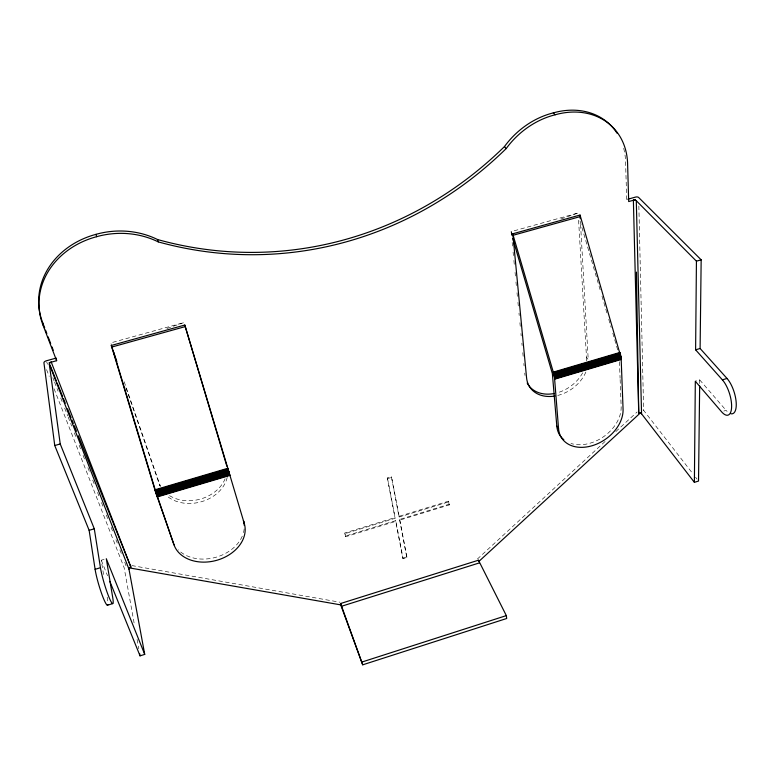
<?xml version="1.0" encoding="UTF-8"?>
<svg xmlns="http://www.w3.org/2000/svg" width="775" height="775" viewBox="0 0 775 775"><rect width="100%" height="100%" fill="white"/><g stroke="black" fill="none" stroke-linecap="round" stroke-linejoin="round"><path stroke-width="0.58" stroke-dasharray="3.88 2.91" d="M699.689 383.528L699.728 379.924L695.32 381.252M477.352 559.066L606.05 440.588M615.815 431.597L637.108 411.99M561.071 218.947L578.179 212.96L579.419 214.404M166.935 328.484L184.033 322.545L110.738 342.908L111.842 346.338M402.826 558.116L406.701 556.915L407.001 557.564L403.116 558.775L402.826 558.116L395.56 520.674L345.437 536.058L344.73 532.987L394.959 517.593L395.25 518.243L344.991 533.646L344.73 532.987M345.437 536.058L345.698 536.717L395.851 521.323L403.116 558.775M449.374 504.903L449.054 504.263L399.542 519.453L399.832 520.102L449.374 504.903L448.899 501.803L448.57 501.173L398.951 516.373L391.375 476.732L387.267 477.972L394.959 517.593M723.821 411.06L726.097 410.363A20.072 7.866 72.7 0 0 728.568 412.678M398.951 516.373L399.251 517.022L448.899 501.803M387.267 477.972L387.558 478.611L391.666 477.371L399.251 517.022M103.55 574.498L101.254 560.218L104.286 559.308M511.471 235.251L511.122 231.657L578.179 212.96M131.769 565.556L339.963 602.214M699.728 379.924L726.097 410.363M643.153 409.936A2.093 1.269 -2 0 1 643.637 410.343L692.588 473.399M695.553 477.226L697.035 479.134M578.596 220.236L586.501 357.343L588.225 359.619L580.582 224.731M391.375 476.732L391.666 477.371M395.56 520.674L395.851 521.323M101.254 560.218L107.57 575.786M46.578 369.597L49.222 376.35M54.066 388.73L124.126 567.668L134.307 624.107M46.694 361.954L47.566 364.202M52.826 377.706L54.143 381.077M54.579 382.211L58.086 391.21M60.721 397.953L62.911 403.581M64.664 408.086L67.735 415.952M68.171 417.086L71.678 426.085M74.313 432.828L76.502 438.456M79.128 445.208L81.327 450.827M83.08 455.332L85.269 460.96M87.895 467.703L90.094 473.331M92.719 480.083L94.908 485.702M97.543 492.454L98.851 495.835M101.486 502.578L103.676 508.206M106.311 514.958L108.5 520.577M111.125 527.329L113.324 532.958M115.95 539.71L117.267 543.081M119.892 549.833L122.092 555.452M124.717 562.204L126.034 565.585A2.238 1.414 -21.2 0 0 124.126 567.668M124.165 381.707L159.321 483.242A34.807 27.261 -14.2 0 0 160.774 486.535M125.928 387.752L159.96 485.983L159.321 483.242M580.01 220.923L600.635 291.507M601.991 296.137L607.397 314.65M608.753 319.281L611.117 327.379M612.802 333.163L618.217 351.676M344.991 533.646L345.698 536.717M511.122 231.599L512.033 236.104M387.558 478.611L395.25 518.243M399.832 520.102L407.001 557.564M399.542 519.453L406.701 556.915M137.068 639.394L138.764 648.801M107.173 597.108L107.551 599.492A21.545 2.528 73.4 0 1 107.938 602.659M448.57 501.173L449.054 504.263M512.168 242.439L512.517 246.033M513.089 252.03L513.438 255.624M513.903 260.419L514.358 265.215M515.055 272.403L515.404 275.997M515.976 281.993L516.324 285.588M517.022 292.776L517.361 296.37M517.942 302.366L518.291 305.96M518.979 313.148L519.211 315.541M519.909 322.739L520.257 326.333M520.945 333.521L521.178 335.924M521.875 343.112L522.098 345.505M522.796 352.693L523.144 356.297M523.832 363.485L524.065 365.877M524.762 373.066L524.995 375.468M619.467 361.77L620.087 378.307M620.136 379.488L621.066 404.298M626.704 199.543L625.599 162.828A74.119 59.985 -45.6 0 0 623.352 147.153M638.862 205.966L643.637 410.343M244.183 528.841A36.628 27.619 -15.2 0 1 243.379 533.055M242.275 536.145A36.628 27.619 -15.2 0 1 212.834 558.039A36.628 27.619 -15.2 0 1 178.279 549.804M621.153 406.662A34.982 25.43 -34.6 0 1 604.548 436.015A34.982 25.43 -34.6 0 1 570.972 443.474M585.861 372.058A33.402 25.226 -35.4 0 1 557.235 395.57M227.201 477.41A34.904 27.29 -14.2 0 1 202.314 501.454A34.904 27.29 -14.2 0 1 167.138 496.174M586.501 357.343A33.306 25.207 -35.4 0 1 586.433 360.898M582.674 372.814A33.306 25.207 -35.4 0 1 557.874 392.625M225.118 478.785A34.807 27.261 -14.2 0 1 168.223 494.76"/><path stroke-width="1.16" d="M694.39 482.341L695.32 381.252L721.544 411.757A20.082 7.798 72.7 0 0 731.619 406.827A20.082 7.798 72.7 0 0 722.377 379.847L695.611 349.825L696.434 261.175L636.294 200.735A2.383 1.153 -4.2 0 0 633.378 200.26L638.736 413.249A2.093 1.279 -2 0 1 641.555 413.821L694.39 482.341L698.527 481.043L699.66 385.94M730.932 413.772A20.072 7.866 72.7 0 0 736.047 400.937A20.072 7.866 72.7 0 0 727.018 378.452L700.106 348.488L701.162 259.819L638.668 197.499A2.373 1.143 -4.2 0 0 635.471 197.102L627.798 199.233M362.7 664.824L506.695 618.489L506.327 615.612L478.466 560.209L340.613 603.512L362.7 664.824L340.409 604.016M362.032 662.005L506.327 615.612M341.465 606.283L479.328 562.921M109.827 581.347L140.042 655.853L144.722 654.391L128.989 569.218L49.3 364.114A2.567 1.308 -18.2 0 1 51.286 362.187L130.898 567.126A2.238 1.424 -21.2 0 0 128.989 569.218M107.376 605.246L112.656 603.628M107.88 604.626A21.545 2.528 73.4 0 1 101.903 594.357A21.545 2.528 73.4 0 1 95.112 569.325L100.45 567.707L94.288 528.792L60.227 443.968L49.3 364.114M722.377 379.847L727.018 378.452M156.676 495.399L229.497 473.845L184.789 325.035L111.28 345.485L155.688 492.358L174.017 544.864A36.735 27.648 -15.3 0 0 217.542 560.073A36.735 27.648 -15.3 0 0 244.319 523.629L228.799 471.578M621.133 357.866L623.071 409.2A35.078 25.449 -34.5 0 1 592.333 445.664A35.078 25.449 -34.5 0 1 558.552 428.682L554.503 377.58L621.133 357.866L580.039 215.033L512.808 233.798L526.574 377.812A33.402 25.226 -35.4 0 0 554.958 396.025M554.58 378.152L621.192 358.428M156.86 495.961L229.662 474.407M157.044 496.494L229.826 474.949M554.638 378.704L621.23 358.98M157.209 496.959L229.962 475.414M554.677 379.178L621.259 359.464M95.112 569.325L89.135 530.323L94.288 528.792M695.611 349.825L700.106 348.488M154.903 489.829L227.831 468.284M554.503 377.58L553.302 372.116L620.019 352.412M553.457 372.678L620.184 352.964M155.078 490.41L228.005 468.875M553.631 373.308L620.349 353.594M155.281 491.069L228.199 469.524M553.786 373.938L620.494 354.223M155.484 491.718L228.392 470.163M155.688 492.358L228.586 470.803M553.941 374.567L620.639 354.843M155.882 492.987L228.78 471.433M554.077 375.187L620.765 355.463M554.202 375.798L620.882 356.083M156.085 493.607L228.964 472.052M554.319 376.408L620.978 356.684M156.288 494.218L229.148 472.663M156.482 494.818L229.322 473.263M554.416 376.999L621.066 357.275M89.135 530.323L54.754 445.538L60.227 443.968M696.434 261.175L701.162 259.819M633.378 200.26L635.287 199.727L628.69 201.558L627.624 164.784A74.342 60.072 -45.5 0 0 555.171 114.787L553.273 112.898A74.109 60.043 -45.5 0 0 504.467 146.572A416.088 380.351 88.6 0 1 157.538 239.533A77.171 66.795 -5.7 0 0 96.042 234.331A78.459 67.851 -5.7 0 0 42.17 321.286M56.362 358.941L56.623 360.695L49.116 362.778L51.286 362.187M553.302 372.116L513.127 235.271L580.339 216.564M111.784 347.045L185.264 326.595M56.236 358.06L46.258 360.83A2.558 1.298 -18.3 0 0 43.933 362.845L54.754 445.538M504.467 146.572L506.211 148.558A74.332 60.13 -45.4 0 1 555.171 114.787M512.711 238.409L552.362 373.569L556.808 426.076L558.552 428.682M50.017 365.025L56.304 380.748M57.205 382.995L62.591 396.461M63.492 398.708L65.294 403.203M67.541 408.812L71.135 417.793M72.027 420.04L73.373 423.412M74.274 425.659L76.522 431.268M78.323 435.763L130.898 567.126L128.727 567.784L340.961 604.917L340.613 603.512M144.722 654.391L106.301 558.707L112.772 597.893A21.535 2.432 73.4 0 1 108.926 597.07A21.535 2.432 73.4 0 1 100.45 567.707M44.698 327.922L42.557 322.342L42.916 324.928L56.623 360.695M45.551 330.16L46.839 333.502M48.118 336.854L50.675 343.548M51.964 346.9L53.242 350.242M111.28 345.485L116.822 361.479M156.327 493.375L174.017 544.864M156.104 492.706L155.523 490.885M155.407 490.507L113.605 352.102M244.319 523.629L243.418 520.655A36.628 27.619 -15.2 0 1 244.251 525.382M157.538 239.533L158.255 241.887A417.405 381.678 88.9 0 0 506.211 148.558M184.789 325.035L226.872 466.24M96.042 234.331L96.575 236.714A78.692 67.968 -5.8 0 0 42.916 324.928M512.798 233.74L513.127 235.271M139.616 653.509L140.042 655.853M478.466 560.209L478.659 561.633L640.663 412.668L638.736 413.249L636.449 272.112M580.039 215.092L580.243 218.705M636.294 200.735L641.555 413.821M563.822 439.696A34.982 25.43 -34.6 0 1 556.808 426.076M96.575 236.714A77.403 66.912 -5.9 0 1 158.255 241.887M554.474 393.468A33.306 25.207 -35.4 0 1 527.184 383.005M553.273 112.898A74.119 59.985 -45.6 0 1 617.065 133.222"/></g></svg>
